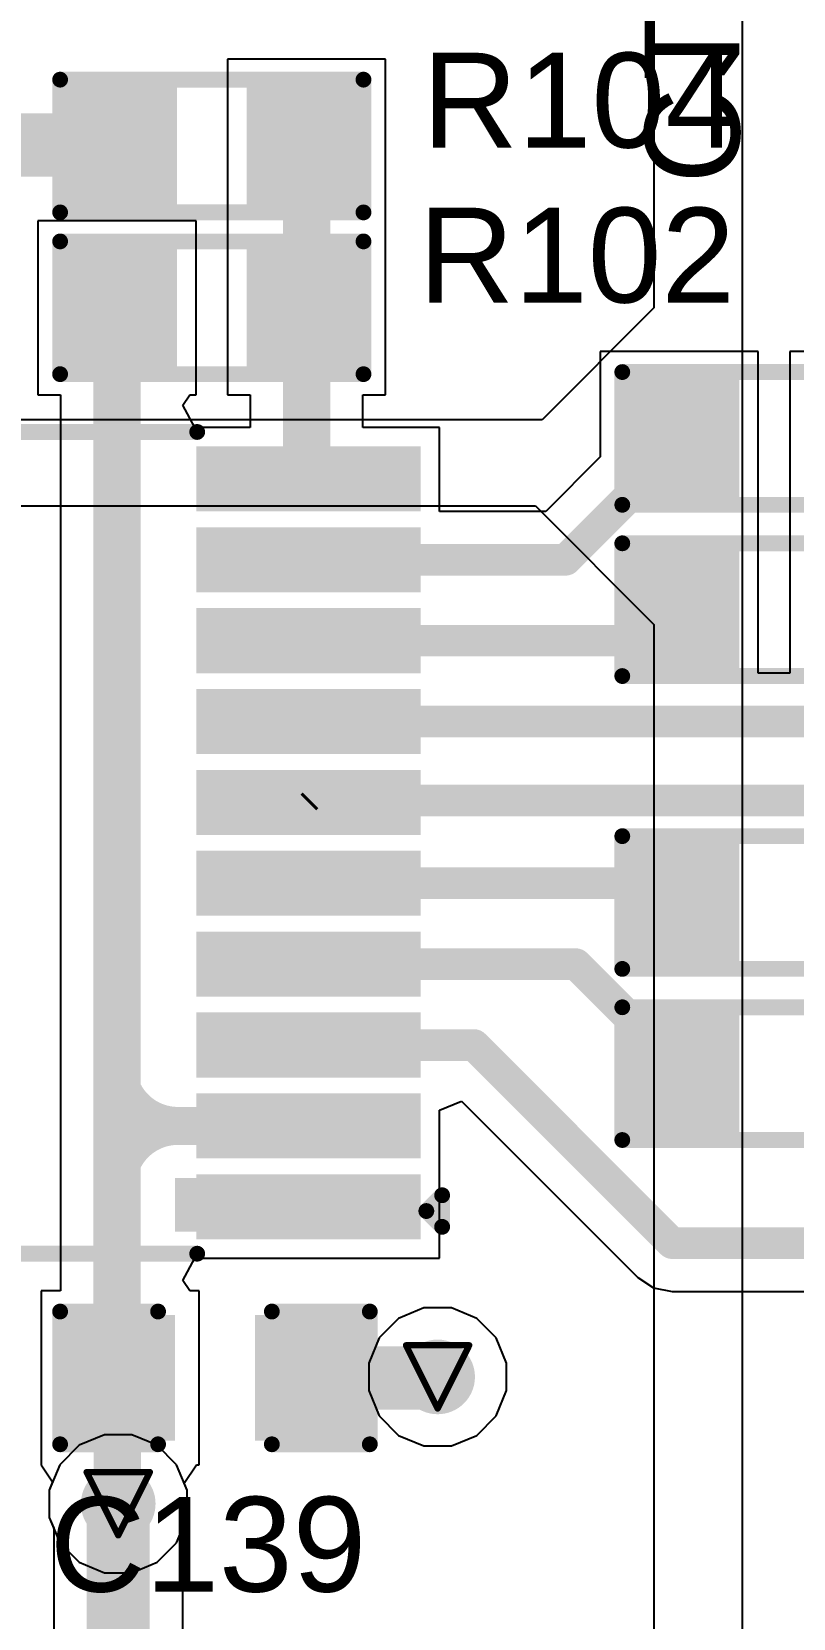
# Model space of a CAD drawing. Header units: inches. Extents: x 0 to 12.2, y 0 to 7.
# Drawn here: x 2.145 to 2.386, y 3.274 to 3.776 of the extents above; entities that cross this region are included whole.
import ezdxf

# ---------------------------------------------------------------- set-up
doc = ezdxf.new("R2010")
doc.units = ezdxf.units.IN
doc.header["$MEASUREMENT"] = 0
for name, color, linetype in [('Bottom Layer', 5, 'Continuous'), ('Bottom Overlay', 54, 'Continuous'), ('Drill Drawing', 1, 'Continuous'), ('Layer 1', 16, 'Continuous'), ('Layer 2', 76, 'Continuous'), ('Top Layer', 1, 'Continuous'), ('Top Overlay', 2, 'Continuous'), ('Top Paste', 8, 'Continuous'), ('Top Solder', 216, 'Continuous'), ('Via Holes', 16, 'Continuous')]:
    doc.layers.add(name, color=color, linetype=linetype)
doc.styles.add('Arial', font='', dxfattribs={"height": 0.2})
doc.styles.get('Arial').set_extended_font_data('Arial')

# ---------------------------------------------------------------- blocks, each defined once
blk = doc.blocks.new('R___0603_7')
at = {"layer": 'Top Layer'}
for points in [[(-0.015, 0.0175), (-0.015, -0.0175), (-0.045, -0.0175), (-0.045, 0.0175)], [(0.045, 0.0175), (0.045, -0.0175), (0.015, -0.0175), (0.015, 0.0175)]]:
    blk.add_hatch(color=1, dxfattribs=at).paths.add_polyline_path(points)
at = {"layer": 'Top Paste'}
for points in [[(-0.015, 0.0175), (-0.015, -0.0175), (-0.045, -0.0175), (-0.045, 0.0175)], [(0.045, 0.0175), (0.045, -0.0175), (0.015, -0.0175), (0.015, 0.0175)]]:
    blk.add_hatch(color=8, dxfattribs=at).paths.add_polyline_path(points)
at = {"layer": 'Top Solder'}
for points in [[(-0.011, 0.0215), (-0.011, -0.0215), (-0.049, -0.0215), (-0.049, 0.0215)], [(0.049, 0.0215), (0.049, -0.0215), (0.011, -0.0215), (0.011, 0.0215)]]:
    blk.add_hatch(color=216, dxfattribs=at).paths.add_polyline_path(points)
at = {"layer": 'Top Overlay'}
for points in [[(0.048, 0.021, 0.005, 0.005, 0), (-0.048, 0.021, 0.005, 0.005, 0)], [(-0.048, 0.021, 0.005, 0.005, 0), (-0.048, -0.021, 0.005, 0.005, 0)], [(0.048, 0.021, 0.005, 0.005, 0), (0.048, -0.021, 0.005, 0.005, 0)], [(0.048, -0.021, 0.005, 0.005, 0), (-0.048, -0.021, 0.005, 0.005, 0)]]:
    blk.add_lwpolyline(points, format="xyseb", dxfattribs=at)
for points in [[(-0.04925, 0.021, 0.0025, 0.0025, 1), (-0.04675, 0.021, 0.0025, 0.0025, 1)], [(-0.04925, 0.021, 0.0025, 0.0025, 1), (-0.04675, 0.021, 0.0025, 0.0025, 1)], [(0.04675, 0.021, 0.0025, 0.0025, 1), (0.04925, 0.021, 0.0025, 0.0025, 1)], [(0.04675, 0.021, 0.0025, 0.0025, 1), (0.04925, 0.021, 0.0025, 0.0025, 1)], [(-0.04925, -0.021, 0.0025, 0.0025, 1), (-0.04675, -0.021, 0.0025, 0.0025, 1)], [(-0.04925, -0.021, 0.0025, 0.0025, 1), (-0.04675, -0.021, 0.0025, 0.0025, 1)], [(0.04675, -0.021, 0.0025, 0.0025, 1), (0.04925, -0.021, 0.0025, 0.0025, 1)], [(0.04675, -0.021, 0.0025, 0.0025, 1), (0.04925, -0.021, 0.0025, 0.0025, 1)]]:
    blk.add_lwpolyline(points, format="xyseb", close=True, dxfattribs=at)
blk = doc.blocks.new('R___0603_8')
at = {"layer": 'Top Layer'}
for points in [[(-0.015, 0.0175), (-0.015, -0.0175), (-0.045, -0.0175), (-0.045, 0.0175)], [(0.045, 0.0175), (0.045, -0.0175), (0.015, -0.0175), (0.015, 0.0175)]]:
    blk.add_hatch(color=1, dxfattribs=at).paths.add_polyline_path(points)
at = {"layer": 'Top Paste'}
for points in [[(-0.015, 0.0175), (-0.015, -0.0175), (-0.045, -0.0175), (-0.045, 0.0175)], [(0.045, 0.0175), (0.045, -0.0175), (0.015, -0.0175), (0.015, 0.0175)]]:
    blk.add_hatch(color=8, dxfattribs=at).paths.add_polyline_path(points)
at = {"layer": 'Top Solder'}
for points in [[(-0.011, 0.0215), (-0.011, -0.0215), (-0.049, -0.0215), (-0.049, 0.0215)], [(0.049, 0.0215), (0.049, -0.0215), (0.011, -0.0215), (0.011, 0.0215)]]:
    blk.add_hatch(color=216, dxfattribs=at).paths.add_polyline_path(points)
at = {"layer": 'Top Overlay'}
for points in [[(-0.048, 0.021, 0.005, 0.005, 0), (-0.048, -0.021, 0.005, 0.005, 0)], [(0.048, 0.021, 0.005, 0.005, 0), (-0.048, 0.021, 0.005, 0.005, 0)], [(0.048, 0.021, 0.005, 0.005, 0), (0.048, -0.021, 0.005, 0.005, 0)], [(0.048, -0.021, 0.005, 0.005, 0), (-0.048, -0.021, 0.005, 0.005, 0)]]:
    blk.add_lwpolyline(points, format="xyseb", dxfattribs=at)
for points in [[(-0.04925, 0.021, 0.0025, 0.0025, 1), (-0.04675, 0.021, 0.0025, 0.0025, 1)], [(-0.04925, 0.021, 0.0025, 0.0025, 1), (-0.04675, 0.021, 0.0025, 0.0025, 1)], [(0.04675, 0.021, 0.0025, 0.0025, 1), (0.04925, 0.021, 0.0025, 0.0025, 1)], [(0.04675, 0.021, 0.0025, 0.0025, 1), (0.04925, 0.021, 0.0025, 0.0025, 1)], [(-0.04925, -0.021, 0.0025, 0.0025, 1), (-0.04675, -0.021, 0.0025, 0.0025, 1)], [(-0.04925, -0.021, 0.0025, 0.0025, 1), (-0.04675, -0.021, 0.0025, 0.0025, 1)], [(0.04675, -0.021, 0.0025, 0.0025, 1), (0.04925, -0.021, 0.0025, 0.0025, 1)], [(0.04675, -0.021, 0.0025, 0.0025, 1), (0.04925, -0.021, 0.0025, 0.0025, 1)]]:
    blk.add_lwpolyline(points, format="xyseb", close=True, dxfattribs=at)
blk = doc.blocks.new('R___0603_9')
at = {"layer": 'Top Layer'}
for points in [[(-0.015, 0.0175), (-0.015, -0.0175), (-0.045, -0.0175), (-0.045, 0.0175)], [(0.045, 0.0175), (0.045, -0.0175), (0.015, -0.0175), (0.015, 0.0175)]]:
    blk.add_hatch(color=1, dxfattribs=at).paths.add_polyline_path(points)
at = {"layer": 'Top Paste'}
for points in [[(-0.015, 0.0175), (-0.015, -0.0175), (-0.045, -0.0175), (-0.045, 0.0175)], [(0.045, 0.0175), (0.045, -0.0175), (0.015, -0.0175), (0.015, 0.0175)]]:
    blk.add_hatch(color=8, dxfattribs=at).paths.add_polyline_path(points)
at = {"layer": 'Top Solder'}
for points in [[(-0.011, 0.0215), (-0.011, -0.0215), (-0.049, -0.0215), (-0.049, 0.0215)], [(0.049, 0.0215), (0.049, -0.0215), (0.011, -0.0215), (0.011, 0.0215)]]:
    blk.add_hatch(color=216, dxfattribs=at).paths.add_polyline_path(points)
at = {"layer": 'Top Overlay'}
for points in [[(0.048, 0.021, 0.005, 0.005, 0), (-0.048, 0.021, 0.005, 0.005, 0)], [(-0.048, 0.021, 0.005, 0.005, 0), (-0.048, -0.021, 0.005, 0.005, 0)], [(0.048, 0.021, 0.005, 0.005, 0), (0.048, -0.021, 0.005, 0.005, 0)], [(0.048, -0.021, 0.005, 0.005, 0), (-0.048, -0.021, 0.005, 0.005, 0)]]:
    blk.add_lwpolyline(points, format="xyseb", dxfattribs=at)
for points in [[(-0.04925, 0.021, 0.0025, 0.0025, 1), (-0.04675, 0.021, 0.0025, 0.0025, 1)], [(-0.04925, 0.021, 0.0025, 0.0025, 1), (-0.04675, 0.021, 0.0025, 0.0025, 1)], [(0.04675, 0.021, 0.0025, 0.0025, 1), (0.04925, 0.021, 0.0025, 0.0025, 1)], [(0.04675, 0.021, 0.0025, 0.0025, 1), (0.04925, 0.021, 0.0025, 0.0025, 1)], [(-0.04925, -0.021, 0.0025, 0.0025, 1), (-0.04675, -0.021, 0.0025, 0.0025, 1)], [(-0.04925, -0.021, 0.0025, 0.0025, 1), (-0.04675, -0.021, 0.0025, 0.0025, 1)], [(0.04675, -0.021, 0.0025, 0.0025, 1), (0.04925, -0.021, 0.0025, 0.0025, 1)], [(0.04675, -0.021, 0.0025, 0.0025, 1), (0.04925, -0.021, 0.0025, 0.0025, 1)]]:
    blk.add_lwpolyline(points, format="xyseb", close=True, dxfattribs=at)
blk = doc.blocks.new('R___0603_10')
at = {"layer": 'Top Layer'}
for points in [[(-0.015, 0.0175), (-0.015, -0.0175), (-0.045, -0.0175), (-0.045, 0.0175)], [(0.045, 0.0175), (0.045, -0.0175), (0.015, -0.0175), (0.015, 0.0175)]]:
    blk.add_hatch(color=1, dxfattribs=at).paths.add_polyline_path(points)
at = {"layer": 'Top Paste'}
for points in [[(-0.015, 0.0175), (-0.015, -0.0175), (-0.045, -0.0175), (-0.045, 0.0175)], [(0.045, 0.0175), (0.045, -0.0175), (0.015, -0.0175), (0.015, 0.0175)]]:
    blk.add_hatch(color=8, dxfattribs=at).paths.add_polyline_path(points)
at = {"layer": 'Top Solder'}
for points in [[(-0.011, 0.0215), (-0.011, -0.0215), (-0.049, -0.0215), (-0.049, 0.0215)], [(0.049, 0.0215), (0.049, -0.0215), (0.011, -0.0215), (0.011, 0.0215)]]:
    blk.add_hatch(color=216, dxfattribs=at).paths.add_polyline_path(points)
at = {"layer": 'Top Overlay'}
for points in [[(0.048, 0.021, 0.005, 0.005, 0), (-0.048, 0.021, 0.005, 0.005, 0)], [(-0.048, 0.021, 0.005, 0.005, 0), (-0.048, -0.021, 0.005, 0.005, 0)], [(0.048, 0.021, 0.005, 0.005, 0), (0.048, -0.021, 0.005, 0.005, 0)], [(0.048, -0.021, 0.005, 0.005, 0), (-0.048, -0.021, 0.005, 0.005, 0)]]:
    blk.add_lwpolyline(points, format="xyseb", dxfattribs=at)
for points in [[(-0.04925, 0.021, 0.0025, 0.0025, 1), (-0.04675, 0.021, 0.0025, 0.0025, 1)], [(-0.04925, 0.021, 0.0025, 0.0025, 1), (-0.04675, 0.021, 0.0025, 0.0025, 1)], [(0.04675, 0.021, 0.0025, 0.0025, 1), (0.04925, 0.021, 0.0025, 0.0025, 1)], [(0.04675, 0.021, 0.0025, 0.0025, 1), (0.04925, 0.021, 0.0025, 0.0025, 1)], [(-0.04925, -0.021, 0.0025, 0.0025, 1), (-0.04675, -0.021, 0.0025, 0.0025, 1)], [(-0.04925, -0.021, 0.0025, 0.0025, 1), (-0.04675, -0.021, 0.0025, 0.0025, 1)], [(0.04675, -0.021, 0.0025, 0.0025, 1), (0.04925, -0.021, 0.0025, 0.0025, 1)], [(0.04675, -0.021, 0.0025, 0.0025, 1), (0.04925, -0.021, 0.0025, 0.0025, 1)]]:
    blk.add_lwpolyline(points, format="xyseb", close=True, dxfattribs=at)
blk = doc.blocks.new('TSSOP_20_16')
at = {"layer": 'Top Layer'}
for points in [[(-0.07874, 0.12146), (-0.07874, 0.10886), (-0.14173, 0.10886), (-0.14173, 0.12146)], [(0.14173, 0.12146), (0.14173, 0.10886), (0.07874, 0.10886), (0.07874, 0.12146)], [(-0.07874, 0.09587), (-0.07874, 0.08327), (-0.14173, 0.08327), (-0.14173, 0.09587)], [(0.14173, 0.09587), (0.14173, 0.08327), (0.07874, 0.08327), (0.07874, 0.09587)], [(-0.07874, 0.07028), (-0.07874, 0.05768), (-0.14173, 0.05768), (-0.14173, 0.07028)], [(0.14173, 0.07028), (0.14173, 0.05768), (0.07874, 0.05768), (0.07874, 0.07028)], [(-0.07874, 0.04469), (-0.07874, 0.03209), (-0.14173, 0.03209), (-0.14173, 0.04469)], [(0.14173, 0.04469), (0.14173, 0.03209), (0.07874, 0.03209), (0.07874, 0.04469)], [(-0.07874, 0.01909), (-0.07874, 0.0065), (-0.14173, 0.0065), (-0.14173, 0.01909)], [(0.14173, 0.01909), (0.14173, 0.0065), (0.07874, 0.0065), (0.07874, 0.01909)], [(-0.07874, -0.0065), (-0.07874, -0.01909), (-0.14173, -0.01909), (-0.14173, -0.0065)], [(0.14173, -0.0065), (0.14173, -0.01909), (0.07874, -0.01909), (0.07874, -0.0065)], [(-0.07874, -0.03209), (-0.07874, -0.04469), (-0.14173, -0.04469), (-0.14173, -0.03209)], [(0.14173, -0.03209), (0.14173, -0.04469), (0.07874, -0.04469), (0.07874, -0.03209)], [(-0.07874, -0.05768), (-0.07874, -0.07028), (-0.14173, -0.07028), (-0.14173, -0.05768)], [(0.14173, -0.05768), (0.14173, -0.07028), (0.07874, -0.07028), (0.07874, -0.05768)], [(-0.07874, -0.08327), (-0.07874, -0.09587), (-0.14173, -0.09587), (-0.14173, -0.08327)], [(0.14173, -0.08327), (0.14173, -0.09587), (0.07874, -0.09587), (0.07874, -0.08327)], [(-0.07874, -0.10886), (-0.07874, -0.12146), (-0.14173, -0.12146), (-0.14173, -0.10886)], [(0.14173, -0.10886), (0.14173, -0.12146), (0.07874, -0.12146), (0.07874, -0.10886)]]:
    blk.add_hatch(color=1, dxfattribs=at).paths.add_polyline_path(points)
at = {"layer": 'Top Overlay'}
blk.add_hatch(color=2, dxfattribs=at).paths.add_polyline_path([(-0.07506, 0.106), (-0.06806, 0.106), (-0.06806, 0.123), (-0.07506, 0.123)])
at = {"layer": 'Top Paste'}
for points in [[(-0.07874, 0.12146), (-0.07874, 0.10886), (-0.14173, 0.10886), (-0.14173, 0.12146)], [(0.14173, 0.12146), (0.14173, 0.10886), (0.07874, 0.10886), (0.07874, 0.12146)], [(-0.07874, 0.09587), (-0.07874, 0.08327), (-0.14173, 0.08327), (-0.14173, 0.09587)], [(0.14173, 0.09587), (0.14173, 0.08327), (0.07874, 0.08327), (0.07874, 0.09587)], [(-0.07874, 0.07028), (-0.07874, 0.05768), (-0.14173, 0.05768), (-0.14173, 0.07028)], [(0.14173, 0.07028), (0.14173, 0.05768), (0.07874, 0.05768), (0.07874, 0.07028)], [(-0.07874, 0.04469), (-0.07874, 0.03209), (-0.14173, 0.03209), (-0.14173, 0.04469)], [(0.14173, 0.04469), (0.14173, 0.03209), (0.07874, 0.03209), (0.07874, 0.04469)], [(-0.07874, 0.01909), (-0.07874, 0.0065), (-0.14173, 0.0065), (-0.14173, 0.01909)], [(0.14173, 0.01909), (0.14173, 0.0065), (0.07874, 0.0065), (0.07874, 0.01909)], [(-0.07874, -0.0065), (-0.07874, -0.01909), (-0.14173, -0.01909), (-0.14173, -0.0065)], [(0.14173, -0.0065), (0.14173, -0.01909), (0.07874, -0.01909), (0.07874, -0.0065)], [(-0.07874, -0.03209), (-0.07874, -0.04469), (-0.14173, -0.04469), (-0.14173, -0.03209)], [(0.14173, -0.03209), (0.14173, -0.04469), (0.07874, -0.04469), (0.07874, -0.03209)], [(-0.07874, -0.05768), (-0.07874, -0.07028), (-0.14173, -0.07028), (-0.14173, -0.05768)], [(0.14173, -0.05768), (0.14173, -0.07028), (0.07874, -0.07028), (0.07874, -0.05768)], [(-0.07874, -0.08327), (-0.07874, -0.09587), (-0.14173, -0.09587), (-0.14173, -0.08327)], [(0.14173, -0.08327), (0.14173, -0.09587), (0.07874, -0.09587), (0.07874, -0.08327)], [(-0.07874, -0.10886), (-0.07874, -0.12146), (-0.14173, -0.12146), (-0.14173, -0.10886)], [(0.14173, -0.10886), (0.14173, -0.12146), (0.07874, -0.12146), (0.07874, -0.10886)]]:
    blk.add_hatch(color=8, dxfattribs=at).paths.add_polyline_path(points)
at = {"layer": 'Top Solder'}
for points in [[(-0.07474, 0.12546), (-0.07474, 0.10486), (-0.14573, 0.10486), (-0.14573, 0.12546)], [(0.14573, 0.12546), (0.14573, 0.10486), (0.07474, 0.10486), (0.07474, 0.12546)], [(-0.07474, 0.09987), (-0.07474, 0.07927), (-0.14573, 0.07927), (-0.14573, 0.09987)], [(0.14573, 0.09987), (0.14573, 0.07927), (0.07474, 0.07927), (0.07474, 0.09987)], [(-0.07474, 0.07428), (-0.07474, 0.05368), (-0.14573, 0.05368), (-0.14573, 0.07428)], [(0.14573, 0.07428), (0.14573, 0.05368), (0.07474, 0.05368), (0.07474, 0.07428)], [(-0.07474, 0.04868), (-0.07474, 0.02809), (-0.14573, 0.02809), (-0.14573, 0.04868)], [(0.14573, 0.04868), (0.14573, 0.02809), (0.07474, 0.02809), (0.07474, 0.04868)], [(-0.07474, 0.02309), (-0.07474, 0.0025), (-0.14573, 0.0025), (-0.14573, 0.02309)], [(0.14573, 0.02309), (0.14573, 0.0025), (0.07474, 0.0025), (0.07474, 0.02309)], [(-0.07474, -0.0025), (-0.07474, -0.02309), (-0.14573, -0.02309), (-0.14573, -0.0025)], [(0.14573, -0.0025), (0.14573, -0.02309), (0.07474, -0.02309), (0.07474, -0.0025)], [(-0.07474, -0.02809), (-0.07474, -0.04868), (-0.14573, -0.04868), (-0.14573, -0.02809)], [(0.14573, -0.02809), (0.14573, -0.04868), (0.07474, -0.04868), (0.07474, -0.02809)], [(-0.07474, -0.05368), (-0.07474, -0.07428), (-0.14573, -0.07428), (-0.14573, -0.05368)], [(0.14573, -0.05368), (0.14573, -0.07428), (0.07474, -0.07428), (0.07474, -0.05368)], [(-0.07474, -0.07927), (-0.07474, -0.09987), (-0.14573, -0.09987), (-0.14573, -0.07927)], [(0.14573, -0.07927), (0.14573, -0.09987), (0.07474, -0.09987), (0.07474, -0.07927)], [(-0.07474, -0.10486), (-0.07474, -0.12546), (-0.14573, -0.12546), (-0.14573, -0.10486)], [(0.14573, -0.10486), (0.14573, -0.12546), (0.07474, -0.12546), (0.07474, -0.10486)]]:
    blk.add_hatch(color=216, dxfattribs=at).paths.add_polyline_path(points)
at = {"layer": 'Top Overlay'}
for points in [[(0.07694, 0.13, 0.005, 0.005, 0), (-0.07506, 0.13, 0.005, 0.005, 0)], [(-0.15256, 0.1215, 0.005, 0.005, 0), (-0.15256, 0.1115, 0.005, 0.005, 0)], [(-0.14756, 0.1165, 0.005, 0.005, 0), (-0.15256, 0.1215, 0.005, 0.005, 0)], [(-0.14756, 0.1165, 0.005, 0.005, 0), (-0.15256, 0.1115, 0.005, 0.005, 0)], [(0.07694, -0.13, 0.005, 0.005, 0), (-0.07506, -0.13, 0.005, 0.005, 0)]]:
    blk.add_lwpolyline(points, format="xyseb", dxfattribs=at)
for points in [[(-0.07631, 0.13, 0.0025, 0.0025, 1), (-0.07381, 0.13, 0.0025, 0.0025, 1)], [(0.07569, 0.13, 0.0025, 0.0025, 1), (0.07819, 0.13, 0.0025, 0.0025, 1)], [(-0.15381, 0.1215, 0.0025, 0.0025, 1), (-0.15131, 0.1215, 0.0025, 0.0025, 1)], [(-0.15381, 0.1215, 0.0025, 0.0025, 1), (-0.15131, 0.1215, 0.0025, 0.0025, 1)], [(-0.14881, 0.1165, 0.0025, 0.0025, 1), (-0.14631, 0.1165, 0.0025, 0.0025, 1)], [(-0.14881, 0.1165, 0.0025, 0.0025, 1), (-0.14631, 0.1165, 0.0025, 0.0025, 1)], [(-0.15381, 0.1115, 0.0025, 0.0025, 1), (-0.15131, 0.1115, 0.0025, 0.0025, 1)], [(-0.15381, 0.1115, 0.0025, 0.0025, 1), (-0.15131, 0.1115, 0.0025, 0.0025, 1)], [(-0.07631, -0.13, 0.0025, 0.0025, 1), (-0.07381, -0.13, 0.0025, 0.0025, 1)], [(0.07569, -0.13, 0.0025, 0.0025, 1), (0.07819, -0.13, 0.0025, 0.0025, 1)]]:
    blk.add_lwpolyline(points, format="xyseb", close=True, dxfattribs=at)
blk = doc.blocks.new('R___0603_61')
at = {"layer": 'Top Layer'}
for points in [[(-0.015, 0.0175), (-0.015, -0.0175), (-0.045, -0.0175), (-0.045, 0.0175)], [(0.045, 0.0175), (0.045, -0.0175), (0.015, -0.0175), (0.015, 0.0175)]]:
    blk.add_hatch(color=1, dxfattribs=at).paths.add_polyline_path(points)
at = {"layer": 'Top Paste'}
for points in [[(-0.015, 0.0175), (-0.015, -0.0175), (-0.045, -0.0175), (-0.045, 0.0175)], [(0.045, 0.0175), (0.045, -0.0175), (0.015, -0.0175), (0.015, 0.0175)]]:
    blk.add_hatch(color=8, dxfattribs=at).paths.add_polyline_path(points)
at = {"layer": 'Top Solder'}
for points in [[(-0.011, 0.0215), (-0.011, -0.0215), (-0.049, -0.0215), (-0.049, 0.0215)], [(0.049, 0.0215), (0.049, -0.0215), (0.011, -0.0215), (0.011, 0.0215)]]:
    blk.add_hatch(color=216, dxfattribs=at).paths.add_polyline_path(points)
at = {"layer": 'Top Overlay'}
for points in [[(-0.048, -0.021, 0.005, 0.005, 0), (-0.048, 0.021, 0.005, 0.005, 0)], [(-0.048, 0.021, 0.005, 0.005, 0), (0.048, 0.021, 0.005, 0.005, 0)], [(0.048, -0.021, 0.005, 0.005, 0), (0.048, 0.021, 0.005, 0.005, 0)], [(-0.048, -0.021, 0.005, 0.005, 0), (0.048, -0.021, 0.005, 0.005, 0)]]:
    blk.add_lwpolyline(points, format="xyseb", dxfattribs=at)
for points in [[(-0.04925, 0.021, 0.0025, 0.0025, 1), (-0.04675, 0.021, 0.0025, 0.0025, 1)], [(-0.04925, 0.021, 0.0025, 0.0025, 1), (-0.04675, 0.021, 0.0025, 0.0025, 1)], [(0.04675, 0.021, 0.0025, 0.0025, 1), (0.04925, 0.021, 0.0025, 0.0025, 1)], [(0.04675, 0.021, 0.0025, 0.0025, 1), (0.04925, 0.021, 0.0025, 0.0025, 1)], [(-0.04925, -0.021, 0.0025, 0.0025, 1), (-0.04675, -0.021, 0.0025, 0.0025, 1)], [(-0.04925, -0.021, 0.0025, 0.0025, 1), (-0.04675, -0.021, 0.0025, 0.0025, 1)], [(0.04675, -0.021, 0.0025, 0.0025, 1), (0.04925, -0.021, 0.0025, 0.0025, 1)], [(0.04675, -0.021, 0.0025, 0.0025, 1), (0.04925, -0.021, 0.0025, 0.0025, 1)]]:
    blk.add_lwpolyline(points, format="xyseb", close=True, dxfattribs=at)
blk = doc.blocks.new('R___0603_63')
at = {"layer": 'Top Layer'}
for points in [[(-0.015, 0.0175), (-0.015, -0.0175), (-0.045, -0.0175), (-0.045, 0.0175)], [(0.045, 0.0175), (0.045, -0.0175), (0.015, -0.0175), (0.015, 0.0175)]]:
    blk.add_hatch(color=1, dxfattribs=at).paths.add_polyline_path(points)
at = {"layer": 'Top Paste'}
for points in [[(-0.015, 0.0175), (-0.015, -0.0175), (-0.045, -0.0175), (-0.045, 0.0175)], [(0.045, 0.0175), (0.045, -0.0175), (0.015, -0.0175), (0.015, 0.0175)]]:
    blk.add_hatch(color=8, dxfattribs=at).paths.add_polyline_path(points)
at = {"layer": 'Top Solder'}
for points in [[(-0.011, 0.0215), (-0.011, -0.0215), (-0.049, -0.0215), (-0.049, 0.0215)], [(0.049, 0.0215), (0.049, -0.0215), (0.011, -0.0215), (0.011, 0.0215)]]:
    blk.add_hatch(color=216, dxfattribs=at).paths.add_polyline_path(points)
at = {"layer": 'Top Overlay'}
for points in [[(-0.048, 0.021, 0.005, 0.005, 0), (-0.048, -0.021, 0.005, 0.005, 0)], [(0.048, 0.021, 0.005, 0.005, 0), (-0.048, 0.021, 0.005, 0.005, 0)], [(0.048, 0.021, 0.005, 0.005, 0), (0.048, -0.021, 0.005, 0.005, 0)], [(0.048, -0.021, 0.005, 0.005, 0), (-0.048, -0.021, 0.005, 0.005, 0)]]:
    blk.add_lwpolyline(points, format="xyseb", dxfattribs=at)
for points in [[(-0.04925, 0.021, 0.0025, 0.0025, 1), (-0.04675, 0.021, 0.0025, 0.0025, 1)], [(-0.04925, 0.021, 0.0025, 0.0025, 1), (-0.04675, 0.021, 0.0025, 0.0025, 1)], [(0.04675, 0.021, 0.0025, 0.0025, 1), (0.04925, 0.021, 0.0025, 0.0025, 1)], [(0.04675, 0.021, 0.0025, 0.0025, 1), (0.04925, 0.021, 0.0025, 0.0025, 1)], [(-0.04925, -0.021, 0.0025, 0.0025, 1), (-0.04675, -0.021, 0.0025, 0.0025, 1)], [(-0.04925, -0.021, 0.0025, 0.0025, 1), (-0.04675, -0.021, 0.0025, 0.0025, 1)], [(0.04675, -0.021, 0.0025, 0.0025, 1), (0.04925, -0.021, 0.0025, 0.0025, 1)], [(0.04675, -0.021, 0.0025, 0.0025, 1), (0.04925, -0.021, 0.0025, 0.0025, 1)]]:
    blk.add_lwpolyline(points, format="xyseb", close=True, dxfattribs=at)
blk = doc.blocks.new('C___0603_217')
at = {"layer": 'Top Layer'}
for points in [[(-0.015, 0.0175), (-0.015, -0.0175), (-0.045, -0.0175), (-0.045, 0.0175)], [(0.045, 0.0175), (0.045, -0.0175), (0.015, -0.0175), (0.015, 0.0175)]]:
    blk.add_hatch(color=1, dxfattribs=at).paths.add_polyline_path(points)
at = {"layer": 'Top Paste'}
for points in [[(-0.015, 0.0175), (-0.015, -0.0175), (-0.045, -0.0175), (-0.045, 0.0175)], [(0.045, 0.0175), (0.045, -0.0175), (0.015, -0.0175), (0.015, 0.0175)]]:
    blk.add_hatch(color=8, dxfattribs=at).paths.add_polyline_path(points)
at = {"layer": 'Top Solder'}
for points in [[(-0.01264, 0.01986), (-0.01264, -0.01986), (-0.04736, -0.01986), (-0.04736, 0.01986)], [(0.04736, 0.01986), (0.04736, -0.01986), (0.01264, -0.01986), (0.01264, 0.01986)]]:
    blk.add_hatch(color=216, dxfattribs=at).paths.add_polyline_path(points)
at = {"layer": 'Top Overlay'}
for points in [[(-0.049, 0.021, 0.005, 0.005, 0), (-0.049, -0.021, 0.005, 0.005, 0)], [(-0.018, 0.021, 0.005, 0.005, 0), (-0.049, 0.021, 0.005, 0.005, 0)], [(0.049, 0.021, 0.005, 0.005, 0), (0.018, 0.021, 0.005, 0.005, 0)], [(0.049, 0.021, 0.005, 0.005, 0), (0.049, -0.021, 0.005, 0.005, 0)], [(-0.018, -0.021, 0.005, 0.005, 0), (-0.049, -0.021, 0.005, 0.005, 0)], [(0.049, -0.021, 0.005, 0.005, 0), (0.018, -0.021, 0.005, 0.005, 0)]]:
    blk.add_lwpolyline(points, format="xyseb", dxfattribs=at)
for points in [[(-0.05025, 0.021, 0.0025, 0.0025, 1), (-0.04775, 0.021, 0.0025, 0.0025, 1)], [(-0.05025, 0.021, 0.0025, 0.0025, 1), (-0.04775, 0.021, 0.0025, 0.0025, 1)], [(-0.01925, 0.021, 0.0025, 0.0025, 1), (-0.01675, 0.021, 0.0025, 0.0025, 1)], [(0.01675, 0.021, 0.0025, 0.0025, 1), (0.01925, 0.021, 0.0025, 0.0025, 1)], [(0.04775, 0.021, 0.0025, 0.0025, 1), (0.05025, 0.021, 0.0025, 0.0025, 1)], [(0.04775, 0.021, 0.0025, 0.0025, 1), (0.05025, 0.021, 0.0025, 0.0025, 1)], [(-0.05025, -0.021, 0.0025, 0.0025, 1), (-0.04775, -0.021, 0.0025, 0.0025, 1)], [(-0.05025, -0.021, 0.0025, 0.0025, 1), (-0.04775, -0.021, 0.0025, 0.0025, 1)], [(-0.01925, -0.021, 0.0025, 0.0025, 1), (-0.01675, -0.021, 0.0025, 0.0025, 1)], [(0.01675, -0.021, 0.0025, 0.0025, 1), (0.01925, -0.021, 0.0025, 0.0025, 1)], [(0.04775, -0.021, 0.0025, 0.0025, 1), (0.05025, -0.021, 0.0025, 0.0025, 1)], [(0.04775, -0.021, 0.0025, 0.0025, 1), (0.05025, -0.021, 0.0025, 0.0025, 1)]]:
    blk.add_lwpolyline(points, format="xyseb", close=True, dxfattribs=at)

msp = doc.modelspace()

# ---------------------------------------------------------------- hatches: boundary and pattern name
at = {"layer": 'Bottom Layer'}
h = msp.add_hatch(color=5, dxfattribs=at)
edge = h.paths.add_edge_path()
edge.add_arc((2.27357, 3.35007), 0.01181, 0, 360)
h = msp.add_hatch(color=5, dxfattribs=at)
edge = h.paths.add_edge_path()
edge.add_arc((2.1725, 3.30994), 0.01181, 0, 360)
at = {"layer": 'Layer 1'}
h = msp.add_hatch(color=16, dxfattribs=at)
edge = h.paths.add_edge_path()
edge.add_arc((2.27357, 3.35007), 0.01181, 0, 360)
h = msp.add_hatch(color=16, dxfattribs=at)
edge = h.paths.add_edge_path()
edge.add_arc((2.1725, 3.30994), 0.01181, 0, 360)
at = {"layer": 'Layer 2'}
h = msp.add_hatch(color=76, dxfattribs=at)
edge = h.paths.add_edge_path()
edge.add_arc((2.27357, 3.35007), 0.01181, 0, 360)
h = msp.add_hatch(color=76, dxfattribs=at)
edge = h.paths.add_edge_path()
edge.add_arc((2.1725, 3.30994), 0.01181, 0, 360)
at = {"layer": 'Top Layer'}
h = msp.add_hatch(color=1, dxfattribs=at)
edge = h.paths.add_edge_path()
edge.add_arc((2.27357, 3.35007), 0.01181, 0, 360)
h = msp.add_hatch(color=1, dxfattribs=at)
edge = h.paths.add_edge_path()
edge.add_arc((2.1725, 3.30994), 0.01181, 0, 360)
at = {"layer": 'Via Holes'}
h = msp.add_hatch(color=7, dxfattribs=at)
edge = h.paths.add_edge_path()
edge.add_arc((2.27357, 3.35007), 0.00591, 0, 360)
h = msp.add_hatch(color=7, dxfattribs=at)
edge = h.paths.add_edge_path()
edge.add_arc((2.1725, 3.30994), 0.00591, 0, 360)

# ---------------------------------------------------------------- linework, layer by layer
at = {"layer": 'Bottom Layer'}
for p, q in [((2.16014, 3.32843), (2.15401, 3.32229)), ((2.16816, 3.33175), (2.16014, 3.32843)), ((2.17684, 3.33175), (2.16816, 3.33175)), ((2.18485, 3.32843), (2.17684, 3.33175)), ((2.19099, 3.32229), (2.18485, 3.32843)), ((2.15401, 3.32229), (2.15069, 3.31427)), ((2.19431, 3.31427), (2.19099, 3.32229)), ((2.15069, 3.31427), (2.15069, 3.3056)), ((2.19431, 3.3056), (2.19431, 3.31427)), ((2.15069, 3.3056), (2.15211, 3.30217)), ((2.19289, 3.30217), (2.19431, 3.3056)), ((2.15211, 3.30217), (2.15211, 3.0567)), ((2.19289, 3.05778), (2.19289, 3.30217))]:
    msp.add_line(p, q, dxfattribs=at)
msp.add_lwpolyline([(2.1725, 3.0567, 0.02, 0.02, 0), (2.1725, 3.30994, 0.02, 0.02, 0)], format="xyseb", dxfattribs=at)
msp.add_lwpolyline([(2.1675, 3.30994, 0.01, 0.01, 1), (2.1775, 3.30994, 0.01, 0.01, 1)], format="xyseb", close=True, dxfattribs=at)
at = {"layer": 'Drill Drawing'}
for points in [[(2.26357, 3.36007, 0.002, 0.002, 0), (2.28357, 3.36007, 0.002, 0.002, 0)], [(2.26357, 3.36007, 0.002, 0.002, 0), (2.27357, 3.34007, 0.002, 0.002, 0)], [(2.27357, 3.34007, 0.002, 0.002, 0), (2.28357, 3.36007, 0.002, 0.002, 0)], [(2.1625, 3.31994, 0.002, 0.002, 0), (2.1825, 3.31994, 0.002, 0.002, 0)], [(2.1625, 3.31994, 0.002, 0.002, 0), (2.1725, 3.29994, 0.002, 0.002, 0)], [(2.1725, 3.29994, 0.002, 0.002, 0), (2.1825, 3.31994, 0.002, 0.002, 0)]]:
    msp.add_lwpolyline(points, format="xyseb", dxfattribs=at)
for points in [[(2.26307, 3.36007, 0.001, 0.001, 1), (2.26407, 3.36007, 0.001, 0.001, 1)], [(2.26307, 3.36007, 0.001, 0.001, 1), (2.26407, 3.36007, 0.001, 0.001, 1)], [(2.28307, 3.36007, 0.001, 0.001, 1), (2.28407, 3.36007, 0.001, 0.001, 1)], [(2.28307, 3.36007, 0.001, 0.001, 1), (2.28407, 3.36007, 0.001, 0.001, 1)], [(2.27307, 3.34007, 0.001, 0.001, 1), (2.27407, 3.34007, 0.001, 0.001, 1)], [(2.27307, 3.34007, 0.001, 0.001, 1), (2.27407, 3.34007, 0.001, 0.001, 1)], [(2.162, 3.31994, 0.001, 0.001, 1), (2.163, 3.31994, 0.001, 0.001, 1)], [(2.162, 3.31994, 0.001, 0.001, 1), (2.163, 3.31994, 0.001, 0.001, 1)], [(2.182, 3.31994, 0.001, 0.001, 1), (2.183, 3.31994, 0.001, 0.001, 1)], [(2.182, 3.31994, 0.001, 0.001, 1), (2.183, 3.31994, 0.001, 0.001, 1)], [(2.172, 3.29994, 0.001, 0.001, 1), (2.173, 3.29994, 0.001, 0.001, 1)], [(2.172, 3.29994, 0.001, 0.001, 1), (2.173, 3.29994, 0.001, 0.001, 1)]]:
    msp.add_lwpolyline(points, format="xyseb", close=True, dxfattribs=at)
at = {"layer": 'Layer 1'}
for p, q in [((2.16014, 3.32843), (2.15401, 3.32229)), ((2.16816, 3.33175), (2.16014, 3.32843)), ((2.17684, 3.33175), (2.16816, 3.33175)), ((2.18485, 3.32843), (2.17684, 3.33175)), ((2.19099, 3.32229), (2.18485, 3.32843)), ((2.15401, 3.32229), (2.15069, 3.31427)), ((2.19431, 3.31427), (2.19099, 3.32229)), ((2.15069, 3.31427), (2.15069, 3.3056)), ((2.19431, 3.3056), (2.19431, 3.31427)), ((2.15069, 3.3056), (2.15401, 3.29758)), ((2.19099, 3.29758), (2.19431, 3.3056)), ((2.15401, 3.29758), (2.16014, 3.29144)), ((2.18485, 3.29144), (2.19099, 3.29758)), ((2.16014, 3.29144), (2.16816, 3.28812)), ((2.16816, 3.28812), (2.17684, 3.28812)), ((2.17684, 3.28812), (2.18485, 3.29144))]:
    msp.add_line(p, q, dxfattribs=at)
at = {"layer": 'Layer 2'}
for p, q in [((2.34201, 4.36399), (2.34201, 3.68831)), ((2.37, 2.95377), (2.37, 4.15462)), ((2.34201, 3.68831), (2.30662, 3.65292)), ((2.30662, 3.65292), (1.70696, 3.65292)), ((1.87331, 3.62563), (2.30454, 3.62563)), ((2.30454, 3.62563), (2.34201, 3.58816)), ((2.34201, 3.58816), (2.34201, 3.25489)), ((2.26122, 3.36857), (2.25508, 3.36243)), ((2.26923, 3.37189), (2.26122, 3.36857)), ((2.27791, 3.37189), (2.26923, 3.37189)), ((2.28593, 3.36857), (2.27791, 3.37189)), ((2.29206, 3.36243), (2.28593, 3.36857)), ((2.25508, 3.36243), (2.25176, 3.35441)), ((2.29538, 3.35441), (2.29206, 3.36243)), ((2.25176, 3.35441), (2.25176, 3.34574)), ((2.29538, 3.34574), (2.29538, 3.35441)), ((2.25176, 3.34574), (2.25508, 3.33772)), ((2.29206, 3.33772), (2.29538, 3.34574)), ((2.25508, 3.33772), (2.26122, 3.33158)), ((2.28593, 3.33158), (2.29206, 3.33772)), ((2.16014, 3.32843), (2.15401, 3.32229)), ((2.16816, 3.33175), (2.16014, 3.32843)), ((2.17684, 3.33175), (2.16816, 3.33175)), ((2.18485, 3.32843), (2.17684, 3.33175)), ((2.19099, 3.32229), (2.18485, 3.32843)), ((2.26122, 3.33158), (2.26923, 3.32826)), ((2.26923, 3.32826), (2.27791, 3.32826)), ((2.27791, 3.32826), (2.28593, 3.33158)), ((2.15401, 3.32229), (2.15069, 3.31427)), ((2.19431, 3.31427), (2.19099, 3.32229)), ((2.15069, 3.31427), (2.15069, 3.3056)), ((2.19431, 3.3056), (2.19431, 3.31427)), ((2.15069, 3.3056), (2.15401, 3.29758)), ((2.19099, 3.29758), (2.19431, 3.3056)), ((2.15401, 3.29758), (2.16014, 3.29144)), ((2.18485, 3.29144), (2.19099, 3.29758)), ((2.16014, 3.29144), (2.16816, 3.28812)), ((2.16816, 3.28812), (2.17684, 3.28812)), ((2.17684, 3.28812), (2.18485, 3.29144))]:
    msp.add_line(p, q, dxfattribs=at)
at = {"layer": 'Top Layer'}
for p, q in [((2.25711, 3.76702), (2.20711, 3.76702)), ((2.20711, 3.76702), (2.20711, 3.71202)), ((2.25711, 3.71202), (2.25711, 3.76702)), ((2.19711, 3.71584), (2.14711, 3.71584)), ((2.14711, 3.71584), (2.14711, 3.66084)), ((2.19711, 3.66084), (2.19711, 3.71584)), ((2.20711, 3.71202), (2.20711, 3.66084)), ((2.25711, 3.66084), (2.25711, 3.71202)), ((2.375, 3.6745), (2.325, 3.6745)), ((2.325, 3.6745), (2.325, 3.64113)), ((2.375, 3.6195), (2.375, 3.6745)), ((2.435, 3.6745), (2.385, 3.6745)), ((2.385, 3.6745), (2.385, 3.6195)), ((2.14711, 3.66084), (2.15427, 3.66084)), ((2.15427, 3.66084), (2.15427, 3.41019)), ((2.19297, 3.6575), (2.19517, 3.66084)), ((2.19517, 3.66084), (2.19711, 3.66084)), ((2.20711, 3.66084), (2.21427, 3.66084)), ((2.21427, 3.66084), (2.21427, 3.6505)), ((2.24995, 3.6505), (2.24995, 3.66084)), ((2.24995, 3.66084), (2.25711, 3.66084)), ((2.19673, 3.6505), (2.19297, 3.6575)), ((2.21427, 3.6505), (2.19673, 3.6505)), ((2.27417, 3.6505), (2.24995, 3.6505)), ((2.27417, 3.62391), (2.27417, 3.6505)), ((2.325, 3.64113), (2.30778, 3.62391)), ((2.30778, 3.62391), (2.27417, 3.62391)), ((2.375, 3.57272), (2.375, 3.6195)), ((2.385, 3.6195), (2.385, 3.57272)), ((2.385, 3.57272), (2.375, 3.57272)), ((2.27417, 3.43446), (2.28117, 3.43736)), ((2.27417, 3.38759), (2.27417, 3.43446)), ((2.28117, 3.43736), (2.33696, 3.38157)), ((2.15427, 3.41019), (2.15427, 3.37725)), ((2.19297, 3.38059), (2.19673, 3.38759)), ((2.19673, 3.38759), (2.27417, 3.38759)), ((2.19517, 3.37725), (2.19297, 3.38059)), ((2.33696, 3.38157), (2.34192, 3.37826)), ((2.15427, 3.37725), (2.14811, 3.37725)), ((2.14811, 3.37725), (2.14811, 3.32225)), ((2.19811, 3.37725), (2.19517, 3.37725)), ((2.19811, 3.32225), (2.19811, 3.37725)), ((2.34192, 3.37826), (2.34777, 3.37709)), ((2.34777, 3.37709), (2.57645, 3.37709)), ((2.14811, 3.32225), (2.14811, 3.32225)), ((2.14811, 3.32225), (2.15174, 3.31682)), ((2.19341, 3.31643), (2.1973, 3.32225)), ((2.1973, 3.32225), (2.19811, 3.32225)), ((2.15174, 3.31682), (2.15069, 3.31427)), ((2.15069, 3.31427), (2.15069, 3.3056)), ((2.19431, 3.31427), (2.19341, 3.31643)), ((2.19431, 3.3056), (2.19431, 3.31427)), ((2.15069, 3.3056), (2.15401, 3.29758)), ((2.19099, 3.29758), (2.19431, 3.3056)), ((2.15401, 3.29758), (2.16014, 3.29144)), ((2.18485, 3.29144), (2.19099, 3.29758)), ((2.16014, 3.29144), (2.16816, 3.28812)), ((2.16816, 3.28812), (2.17684, 3.28812)), ((2.17684, 3.28812), (2.18485, 3.29144))]:
    msp.add_line(p, q, dxfattribs=at)
for points in [[(2.13165, 3.73984, 0.02, 0.02, 0), (2.17179, 3.73984, 0.02, 0.02, 0)], [(2.17179, 3.73984, 0.02, 0.02, 0), (2.17211, 3.73952, 0.02, 0.02, 0)], [(2.23211, 3.68834, 0.015, 0.015, 0), (2.23211, 3.73952, 0.015, 0.015, 0)], [(2.17211, 3.41019, 0.015, 0.015, 0), (2.17211, 3.68834, 0.015, 0.015, 0)], [(2.23211, 3.63664, 0.015, 0.015, 0), (2.23211, 3.68834, 0.015, 0.015, 0)], [(2.31411, 3.60861, 0.01, 0.01, 0), (2.35, 3.6445, 0.01, 0.01, 0)], [(2.35, 3.6445, 0.01, 0.01, 0), (2.35, 3.647, 0.01, 0.01, 0)], [(2.23267, 3.60861, 0.01, 0.01, 0), (2.31411, 3.60861, 0.01, 0.01, 0)], [(2.3402, 3.58302, 0.01, 0.01, 0), (2.35, 3.59282, 0.01, 0.01, 0)], [(2.23267, 3.58302, 0.01, 0.01, 0), (2.3402, 3.58302, 0.01, 0.01, 0)], [(2.23267, 3.55743, 0.01, 0.01, 0), (2.7221, 3.55743, 0.01, 0.01, 0)], [(2.23331, 3.53248, 0.01, 0.01, 0), (2.5502, 3.53248, 0.01, 0.01, 0)], [(2.23267, 3.53184, 0.007, 0.007, 0), (2.23331, 3.53248, 0.007, 0.007, 0)], [(2.23267, 3.50625, 0.01, 0.01, 0), (2.3499, 3.50625, 0.01, 0.01, 0)], [(2.3499, 3.50625, 0.01, 0.01, 0), (2.35, 3.50616, 0.01, 0.01, 0)], [(2.23267, 3.48066, 0.01, 0.01, 0), (2.31732, 3.48066, 0.01, 0.01, 0)], [(2.31732, 3.48066, 0.01, 0.01, 0), (2.33946, 3.45852, 0.01, 0.01, 0)], [(2.23267, 3.45507, 0.01, 0.01, 0), (2.28509, 3.45507, 0.01, 0.01, 0)], [(2.28509, 3.45507, 0.01, 0.01, 0), (2.34777, 3.39239, 0.01, 0.01, 0)], [(2.33946, 3.45852, 0.01, 0.01, 0), (2.34, 3.45852, 0.01, 0.01, 0)], [(2.34, 3.45852, 0.01, 0.01, 0), (2.35, 3.44852, 0.01, 0.01, 0)], [(2.1914, 3.42948, 0.012, 0.012, -0.414214), (2.17211, 3.44877, 0.012, 0.012, 0)], [(2.35, 3.44602, 0.01, 0.01, 0), (2.35, 3.44852, 0.01, 0.01, 0)], [(2.17211, 3.41019, 0.012, 0.012, -0.414214), (2.1914, 3.42948, 0.012, 0.012, 0)], [(2.1914, 3.42948, 0.012, 0.012, 0), (2.23267, 3.42948, 0.012, 0.012, 0)], [(2.17211, 3.35075, 0.015, 0.015, 0), (2.17211, 3.41019, 0.015, 0.015, 0)], [(2.34777, 3.39239, 0.01, 0.01, 0), (2.592, 3.39239, 0.01, 0.01, 0)], [(2.17186, 3.35072, 0.02, 0.02, 0), (2.17218, 3.3504, 0.02, 0.02, 0)], [(2.17311, 3.34975, 0.015, 0.015, -0.414214), (2.17211, 3.35075, 0.015, 0.015, 0)], [(2.23279, 3.34943, 0.02, 0.02, 0), (2.23311, 3.34975, 0.02, 0.02, 0)], [(2.23311, 3.34975, 0.02, 0.02, 0), (2.27325, 3.34975, 0.02, 0.02, 0)], [(2.27325, 3.34975, 0.02, 0.02, 0), (2.27357, 3.35007, 0.02, 0.02, 0)], [(2.17218, 3.31026, 0.015, 0.015, 0), (2.17218, 3.3504, 0.015, 0.015, 0)], [(2.17218, 3.31026, 0.02, 0.02, 0), (2.1725, 3.30994, 0.02, 0.02, 0)]]:
    msp.add_lwpolyline(points, format="xyseb", dxfattribs=at)
for points in [[(2.16679, 3.73984, 0.01, 0.01, 1), (2.17679, 3.73984, 0.01, 0.01, 1)], [(2.16679, 3.73984, 0.01, 0.01, 1), (2.17679, 3.73984, 0.01, 0.01, 1)], [(2.16711, 3.73952, 0.01, 0.01, 1), (2.17711, 3.73952, 0.01, 0.01, 1)], [(2.22836, 3.73952, 0.0075, 0.0075, 1), (2.23586, 3.73952, 0.0075, 0.0075, 1)], [(2.16836, 3.68834, 0.0075, 0.0075, 1), (2.17586, 3.68834, 0.0075, 0.0075, 1)], [(2.22836, 3.68834, 0.0075, 0.0075, 1), (2.23586, 3.68834, 0.0075, 0.0075, 1)], [(2.22836, 3.68834, 0.0075, 0.0075, 1), (2.23586, 3.68834, 0.0075, 0.0075, 1)], [(2.3475, 3.647, 0.005, 0.005, 1), (2.3525, 3.647, 0.005, 0.005, 1)], [(2.3475, 3.6445, 0.005, 0.005, 1), (2.3525, 3.6445, 0.005, 0.005, 1)], [(2.3475, 3.6445, 0.005, 0.005, 1), (2.3525, 3.6445, 0.005, 0.005, 1)], [(2.22836, 3.63664, 0.0075, 0.0075, 1), (2.23586, 3.63664, 0.0075, 0.0075, 1)], [(2.23017, 3.60861, 0.005, 0.005, 1), (2.23517, 3.60861, 0.005, 0.005, 1)], [(2.31161, 3.60861, 0.005, 0.005, 1), (2.31661, 3.60861, 0.005, 0.005, 1)], [(2.31161, 3.60861, 0.005, 0.005, 1), (2.31661, 3.60861, 0.005, 0.005, 1)], [(2.3475, 3.59282, 0.005, 0.005, 1), (2.3525, 3.59282, 0.005, 0.005, 1)], [(2.23017, 3.58302, 0.005, 0.005, 1), (2.23517, 3.58302, 0.005, 0.005, 1)], [(2.3377, 3.58302, 0.005, 0.005, 1), (2.3427, 3.58302, 0.005, 0.005, 1)], [(2.3377, 3.58302, 0.005, 0.005, 1), (2.3427, 3.58302, 0.005, 0.005, 1)], [(2.23017, 3.55743, 0.005, 0.005, 1), (2.23517, 3.55743, 0.005, 0.005, 1)], [(2.23081, 3.53248, 0.005, 0.005, 1), (2.23581, 3.53248, 0.005, 0.005, 1)], [(2.23092, 3.53184, 0.0035, 0.0035, 1), (2.23442, 3.53184, 0.0035, 0.0035, 1)], [(2.23156, 3.53248, 0.0035, 0.0035, 1), (2.23506, 3.53248, 0.0035, 0.0035, 1)], [(2.23017, 3.50625, 0.005, 0.005, 1), (2.23517, 3.50625, 0.005, 0.005, 1)], [(2.3474, 3.50625, 0.005, 0.005, 1), (2.3524, 3.50625, 0.005, 0.005, 1)], [(2.3474, 3.50625, 0.005, 0.005, 1), (2.3524, 3.50625, 0.005, 0.005, 1)], [(2.3475, 3.50616, 0.005, 0.005, 1), (2.3525, 3.50616, 0.005, 0.005, 1)], [(2.23017, 3.48066, 0.005, 0.005, 1), (2.23517, 3.48066, 0.005, 0.005, 1)], [(2.31482, 3.48066, 0.005, 0.005, 1), (2.31982, 3.48066, 0.005, 0.005, 1)], [(2.31482, 3.48066, 0.005, 0.005, 1), (2.31982, 3.48066, 0.005, 0.005, 1)], [(2.23017, 3.45507, 0.005, 0.005, 1), (2.23517, 3.45507, 0.005, 0.005, 1)], [(2.28259, 3.45507, 0.005, 0.005, 1), (2.28759, 3.45507, 0.005, 0.005, 1)], [(2.28259, 3.45507, 0.005, 0.005, 1), (2.28759, 3.45507, 0.005, 0.005, 1)], [(2.33696, 3.45852, 0.005, 0.005, 1), (2.34196, 3.45852, 0.005, 0.005, 1)], [(2.33696, 3.45852, 0.005, 0.005, 1), (2.34196, 3.45852, 0.005, 0.005, 1)], [(2.3375, 3.45852, 0.005, 0.005, 1), (2.3425, 3.45852, 0.005, 0.005, 1)], [(2.3375, 3.45852, 0.005, 0.005, 1), (2.3425, 3.45852, 0.005, 0.005, 1)], [(2.16911, 3.44877, 0.006, 0.006, 1), (2.17511, 3.44877, 0.006, 0.006, 1)], [(2.3475, 3.44852, 0.005, 0.005, 1), (2.3525, 3.44852, 0.005, 0.005, 1)], [(2.3475, 3.44852, 0.005, 0.005, 1), (2.3525, 3.44852, 0.005, 0.005, 1)], [(2.3475, 3.44602, 0.005, 0.005, 1), (2.3525, 3.44602, 0.005, 0.005, 1)], [(2.1884, 3.42948, 0.006, 0.006, 1), (2.1944, 3.42948, 0.006, 0.006, 1)], [(2.1884, 3.42948, 0.006, 0.006, 1), (2.1944, 3.42948, 0.006, 0.006, 1)], [(2.1884, 3.42948, 0.006, 0.006, 1), (2.1944, 3.42948, 0.006, 0.006, 1)], [(2.22967, 3.42948, 0.006, 0.006, 1), (2.23567, 3.42948, 0.006, 0.006, 1)], [(2.16836, 3.41019, 0.0075, 0.0075, 1), (2.17586, 3.41019, 0.0075, 0.0075, 1)], [(2.16836, 3.41019, 0.0075, 0.0075, 1), (2.17586, 3.41019, 0.0075, 0.0075, 1)], [(2.16911, 3.41019, 0.006, 0.006, 1), (2.17511, 3.41019, 0.006, 0.006, 1)], [(2.34527, 3.39239, 0.005, 0.005, 1), (2.35027, 3.39239, 0.005, 0.005, 1)], [(2.34527, 3.39239, 0.005, 0.005, 1), (2.35027, 3.39239, 0.005, 0.005, 1)], [(2.16686, 3.35072, 0.01, 0.01, 1), (2.17686, 3.35072, 0.01, 0.01, 1)], [(2.16718, 3.3504, 0.01, 0.01, 1), (2.17718, 3.3504, 0.01, 0.01, 1)], [(2.16836, 3.35075, 0.0075, 0.0075, 1), (2.17586, 3.35075, 0.0075, 0.0075, 1)], [(2.16836, 3.35075, 0.0075, 0.0075, 1), (2.17586, 3.35075, 0.0075, 0.0075, 1)], [(2.22779, 3.34943, 0.01, 0.01, 1), (2.23779, 3.34943, 0.01, 0.01, 1)], [(2.22811, 3.34975, 0.01, 0.01, 1), (2.23811, 3.34975, 0.01, 0.01, 1)], [(2.22811, 3.34975, 0.01, 0.01, 1), (2.23811, 3.34975, 0.01, 0.01, 1)], [(2.26825, 3.34975, 0.01, 0.01, 1), (2.27825, 3.34975, 0.01, 0.01, 1)], [(2.26825, 3.34975, 0.01, 0.01, 1), (2.27825, 3.34975, 0.01, 0.01, 1)], [(2.26857, 3.35007, 0.01, 0.01, 1), (2.27857, 3.35007, 0.01, 0.01, 1)], [(2.16843, 3.3504, 0.0075, 0.0075, 1), (2.17593, 3.3504, 0.0075, 0.0075, 1)], [(2.16936, 3.34975, 0.0075, 0.0075, 1), (2.17686, 3.34975, 0.0075, 0.0075, 1)], [(2.16718, 3.31026, 0.01, 0.01, 1), (2.17718, 3.31026, 0.01, 0.01, 1)], [(2.1675, 3.30994, 0.01, 0.01, 1), (2.1775, 3.30994, 0.01, 0.01, 1)], [(2.16843, 3.31026, 0.0075, 0.0075, 1), (2.17593, 3.31026, 0.0075, 0.0075, 1)]]:
    msp.add_lwpolyline(points, format="xyseb", close=True, dxfattribs=at)

# ---------------------------------------------------------------- block references
msp.add_blockref('R___0603_61', (2.20211, 3.73952))
at = {"rotation": 180}
for name, p in [('R___0603_63', (2.20211, 3.68834)), ('R___0603_7', (2.38, 3.647)), ('TSSOP_20_16', (2.12243, 3.51905)), ('R___0603_8', (2.38, 3.59282)), ('R___0603_9', (2.38, 3.50016)), ('R___0603_10', (2.38, 3.44602)), ('C___0603_217', (2.20311, 3.34975))]:
    msp.add_blockref(name, p, dxfattribs=at)

# ---------------------------------------------------------------- texts
at = {"layer": 'Bottom Overlay', "style": 'Arial', "text_generation_flag": 2}
msp.add_text('C105', height=0.03, rotation=270, dxfattribs=at).set_placement((2.33909, 3.72755))
at = {"layer": 'Top Overlay', "style": 'Arial'}
for s, p in [('R104', (2.26869, 3.73903)), ('R102', (2.26752, 3.69)), ('C139', (2.15081, 3.28212))]:
    msp.add_text(s, height=0.03, dxfattribs=at).set_placement(p)

doc.saveas('drawing.dxf')
